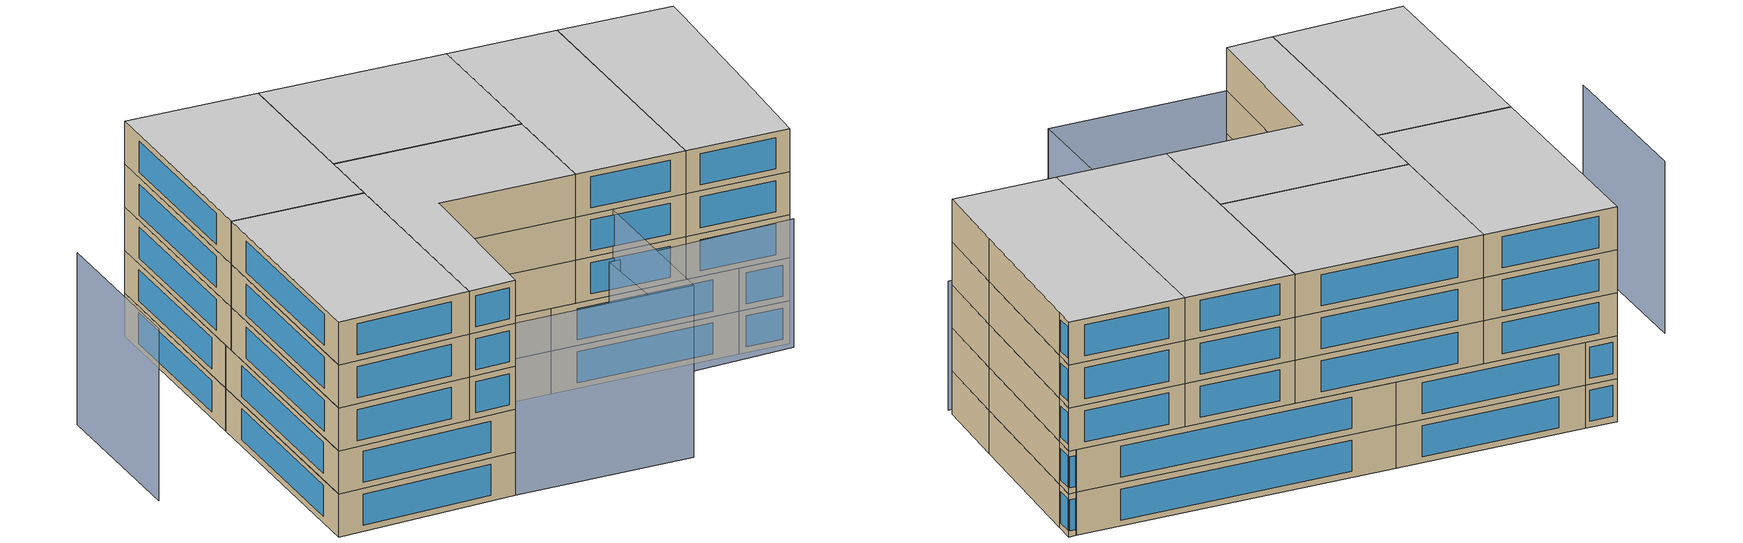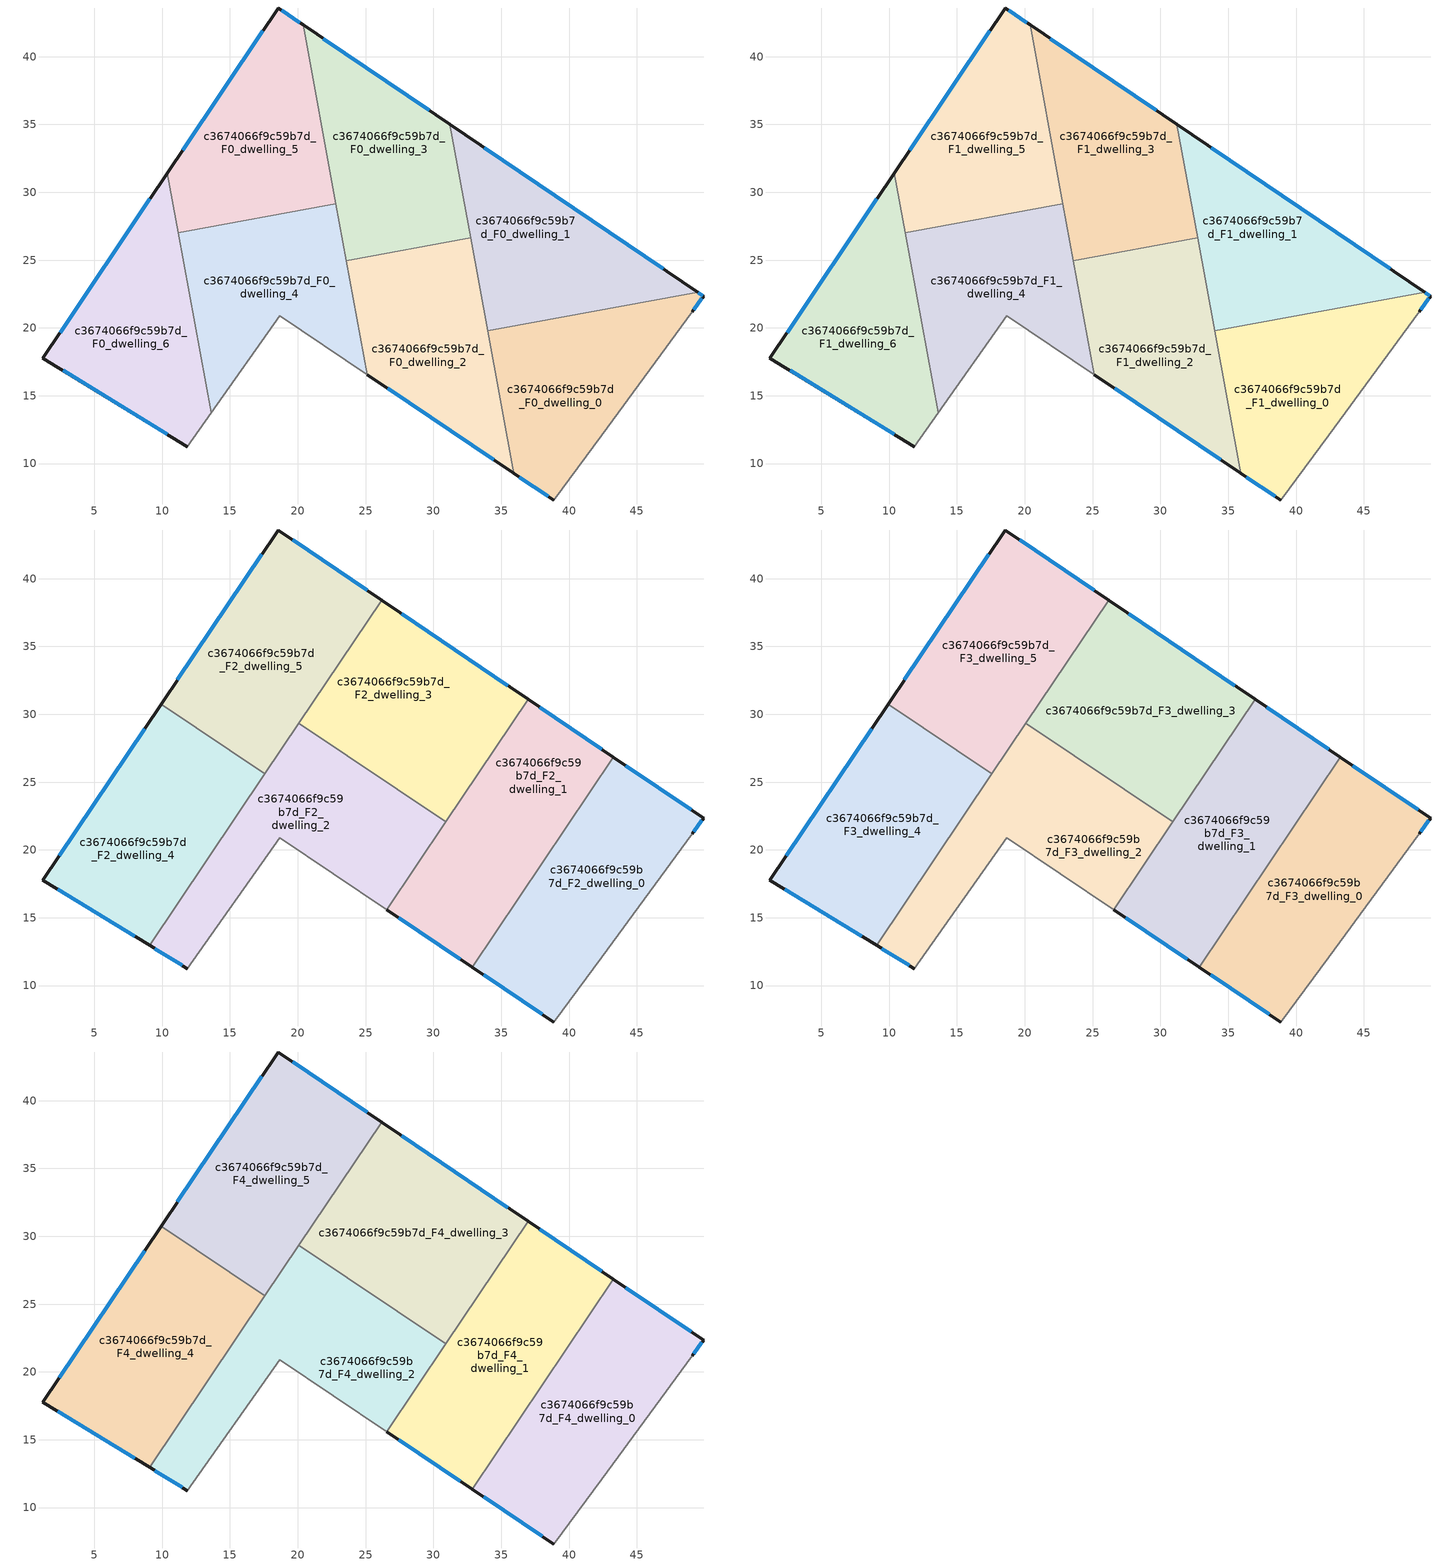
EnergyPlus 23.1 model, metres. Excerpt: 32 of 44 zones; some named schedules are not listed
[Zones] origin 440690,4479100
c3674066f9c59b7d_F0_dwelling_0
 floor ground (EU_floor_Construction): 49.91,22.33 49.08,21.19 42.39,12.1 38.85,7.32 35.93,9.28 34,19.78 49.48,22.63 z0
 wall outside (EU_wall_Construction): 49.08,21.19 49.91,22.33 49.48,22.63 / 35.93,9.28 38.85,7.32 z0:3
 wall adiabatic (EU_wall_Construction): 38.85,7.32 42.39,12.1 49.08,21.19 z0:3
 wall to c3674066f9c59b7d_F0_dwelling_1 (EU_wall_Construction): 49.48,22.63 34,19.78 z0:3
 wall to c3674066f9c59b7d_F0_dwelling_2 (EU_wall_Construction): 34,19.78 35.93,9.28 z0:3
 window (EU_Window_Construction): 49.85,22.38 49.54,22.59 / 49.19,21.35 49.79,22.18 / 36.33,9.01 38.45,7.59 z0.42:2.58
c3674066f9c59b7d_F0_dwelling_1
 floor ground (EU_floor_Construction): 49.48,22.63 34,19.78 31.2,35.01 z0
 wall outside (EU_wall_Construction): 49.48,22.63 31.2,35.01 z0:3
 wall to c3674066f9c59b7d_F0_dwelling_3 (EU_wall_Construction): 31.2,35.01 32.74,26.64 z0:3
 wall to c3674066f9c59b7d_F0_dwelling_2 (EU_wall_Construction): 32.74,26.64 34,19.78 z0:3
 window (EU_Window_Construction): 46.94,24.35 33.74,33.3 z0.42:2.58
c3674066f9c59b7d_F0_dwelling_2
 floor ground (EU_floor_Construction): 32.74,26.64 35.93,9.28 25.13,16.54 23.59,24.95 z0
 wall outside (EU_wall_Construction): 25.13,16.54 35.93,9.28 z0:3
 wall to c3674066f9c59b7d_F0_dwelling_3 (EU_wall_Construction): 32.74,26.64 23.59,24.95 z0:3
 wall to c3674066f9c59b7d_F0_dwelling_4 (EU_wall_Construction): 23.59,24.95 25.13,16.54 z0:3
 window (EU_Window_Construction): 26.63,15.54 34.43,10.29 z0.42:2.58
c3674066f9c59b7d_F0_dwelling_3
 floor ground (EU_floor_Construction): 31.2,35.01 32.74,26.64 23.59,24.95 20.39,42.34 z0
 wall outside (EU_wall_Construction): 31.2,35.01 20.39,42.34 z0:3
 wall to c3674066f9c59b7d_F0_dwelling_5 (EU_wall_Construction): 20.39,42.34 22.81,29.17 z0:3
 wall to c3674066f9c59b7d_F0_dwelling_4 (EU_wall_Construction): 22.81,29.17 23.59,24.95 z0:3
 window (EU_Window_Construction): 29.7,36.03 21.89,41.32 z0.42:2.58
c3674066f9c59b7d_F0_dwelling_4
 floor ground (EU_floor_Construction): 22.81,29.17 25.13,16.54 18.68,20.88 13.61,13.74 11.17,27.03 z0
 wall adiabatic (EU_wall_Construction): 13.61,13.74 18.68,20.88 25.13,16.54 z0:3
 wall to c3674066f9c59b7d_F0_dwelling_5 (EU_wall_Construction): 22.81,29.17 11.17,27.03 z0:3
 wall to c3674066f9c59b7d_F0_dwelling_6 (EU_wall_Construction): 11.17,27.03 13.61,13.74 z0:3
c3674066f9c59b7d_F0_dwelling_5
 floor ground (EU_floor_Construction): 20.39,42.34 22.81,29.17 11.17,27.03 10.37,31.4 18.55,43.59 z0
 wall outside (EU_wall_Construction): 20.39,42.34 18.55,43.59 10.37,31.4 z0:3
 wall to c3674066f9c59b7d_F0_dwelling_6 (EU_wall_Construction): 10.37,31.4 11.17,27.03 z0:3
 window (EU_Window_Construction): 17.42,41.89 11.5,33.09 / 20.14,42.51 18.81,43.41 z0.42:2.58
c3674066f9c59b7d_F0_dwelling_6
 floor ground (EU_floor_Construction): 10.37,31.4 13.61,13.74 11.85,11.26 1.21,17.77 z0
 wall outside (EU_wall_Construction): 10.37,31.4 1.21,17.77 11.85,11.26 z0:3
 wall adiabatic (EU_wall_Construction): 11.85,11.26 13.61,13.74 z0:3
 window (EU_Window_Construction): 2.69,16.87 10.38,12.16 / 9.1,29.51 2.48,19.66 z0.42:2.58
c3674066f9c59b7d_F1_dwelling_0
 floor to c3674066f9c59b7d_F0_dwelling_0 (EU_floor_Construction): 49.91,22.33 49.08,21.19 42.39,12.1 38.85,7.32 35.93,9.28 34,19.78 49.48,22.63 z3
 wall outside (EU_wall_Construction): 49.08,21.19 49.91,22.33 49.48,22.63 / 35.93,9.28 38.85,7.32 z3:6
 wall adiabatic (EU_wall_Construction): 38.85,7.32 42.39,12.1 49.08,21.19 z3:6
 wall to c3674066f9c59b7d_F1_dwelling_1 (EU_wall_Construction): 49.48,22.63 34,19.78 z3:6
 wall to c3674066f9c59b7d_F1_dwelling_2 (EU_wall_Construction): 34,19.78 35.93,9.28 z3:6
 window (EU_Window_Construction): 49.85,22.38 49.54,22.59 / 49.19,21.35 49.79,22.18 / 36.33,9.01 38.45,7.59 z3.42:5.58
c3674066f9c59b7d_F1_dwelling_1
 floor to c3674066f9c59b7d_F0_dwelling_1 (EU_floor_Construction): 49.48,22.63 34,19.78 31.2,35.01 z3
 wall outside (EU_wall_Construction): 49.48,22.63 31.2,35.01 z3:6
 wall to c3674066f9c59b7d_F1_dwelling_3 (EU_wall_Construction): 31.2,35.01 32.74,26.64 z3:6
 wall to c3674066f9c59b7d_F1_dwelling_2 (EU_wall_Construction): 32.74,26.64 34,19.78 z3:6
 window (EU_Window_Construction): 46.94,24.35 33.74,33.3 z3.42:5.58
 ceiling adiabatic (EU_roof_Construction): 33,25.2 36.97,31.1 31.2,35.01 z6
c3674066f9c59b7d_F1_dwelling_2
 floor to c3674066f9c59b7d_F0_dwelling_2 (EU_floor_Construction): 32.74,26.64 35.93,9.28 25.13,16.54 23.59,24.95 z3
 wall outside (EU_wall_Construction): 25.13,16.54 35.93,9.28 z3:6
 wall to c3674066f9c59b7d_F1_dwelling_3 (EU_wall_Construction): 32.74,26.64 23.59,24.95 z3:6
 wall to c3674066f9c59b7d_F1_dwelling_4 (EU_wall_Construction): 23.59,24.95 25.13,16.54 z3:6
 window (EU_Window_Construction): 26.63,15.54 34.43,10.29 z3.42:5.58
 ceiling adiabatic (EU_roof_Construction): 30.9,22.07 33,25.2 32.74,26.64 25.97,25.39 z6
c3674066f9c59b7d_F1_dwelling_3
 floor to c3674066f9c59b7d_F0_dwelling_3 (EU_floor_Construction): 31.2,35.01 32.74,26.64 23.59,24.95 20.39,42.34 z3
 wall outside (EU_wall_Construction): 31.2,35.01 20.39,42.34 z3:6
 wall to c3674066f9c59b7d_F1_dwelling_5 (EU_wall_Construction): 20.39,42.34 22.81,29.17 z3:6
 wall to c3674066f9c59b7d_F1_dwelling_4 (EU_wall_Construction): 22.81,29.17 23.59,24.95 z3:6
 window (EU_Window_Construction): 29.7,36.03 21.89,41.32 z3.42:5.58
c3674066f9c59b7d_F1_dwelling_4
 floor to c3674066f9c59b7d_F0_dwelling_4 (EU_floor_Construction): 22.81,29.17 25.13,16.54 18.68,20.88 13.61,13.74 11.17,27.03 z3
 wall adiabatic (EU_wall_Construction): 13.61,13.74 18.68,20.88 25.13,16.54 z3:6
 wall to c3674066f9c59b7d_F1_dwelling_5 (EU_wall_Construction): 22.81,29.17 11.17,27.03 z3:6
 wall to c3674066f9c59b7d_F1_dwelling_6 (EU_wall_Construction): 11.17,27.03 13.61,13.74 z3:6
c3674066f9c59b7d_F1_dwelling_5
 floor to c3674066f9c59b7d_F0_dwelling_5 (EU_floor_Construction): 20.39,42.34 22.81,29.17 11.17,27.03 10.37,31.4 18.55,43.59 z3
 wall outside (EU_wall_Construction): 20.39,42.34 18.55,43.59 10.37,31.4 z3:6
 wall to c3674066f9c59b7d_F1_dwelling_6 (EU_wall_Construction): 10.37,31.4 11.17,27.03 z3:6
 window (EU_Window_Construction): 17.42,41.89 11.5,33.09 / 20.14,42.51 18.81,43.41 z3.42:5.58
c3674066f9c59b7d_F1_dwelling_6
 floor to c3674066f9c59b7d_F0_dwelling_6 (EU_floor_Construction): 10.37,31.4 13.61,13.74 11.85,11.26 1.21,17.77 z3
 wall outside (EU_wall_Construction): 10.37,31.4 1.21,17.77 11.85,11.26 z3:6
 wall adiabatic (EU_wall_Construction): 11.85,11.26 13.61,13.74 z3:6
 window (EU_Window_Construction): 2.69,16.87 10.38,12.16 / 9.1,29.51 2.48,19.66 z3.42:5.58
c3674066f9c59b7d_F2_dwelling_0
 floor to c3674066f9c59b7d_F1_dwelling_0 (EU_floor_Construction): 49.91,22.33 49.08,21.19 42.39,12.1 38.85,7.32 35.93,9.28 34.97,14.48 39.18,20.73 49.48,22.63 z6
 floor to c3674066f9c59b7d_F1_dwelling_1 (EU_floor_Construction): 49.48,22.63 39.18,20.73 43.27,26.83 z6
 floor to c3674066f9c59b7d_F1_dwelling_2 (EU_floor_Construction): 34.97,14.48 35.93,9.28 32.87,11.34 z6
 wall outside (EU_wall_Construction): 32.87,11.34 38.85,7.32 / 49.08,21.19 49.91,22.33 43.27,26.83 z6:9
 wall to c3674066f9c59b7d_F2_dwelling_1 (EU_wall_Construction): 43.27,26.83 32.87,11.34 z6:9
 wall adiabatic (EU_wall_Construction): 38.85,7.32 42.39,12.1 49.08,21.19 z6:9
 window (EU_Window_Construction): 33.7,10.78 38.02,7.87 / 48.99,22.96 44.19,26.21 / 49.19,21.35 49.79,22.18 z6.42:8.58
c3674066f9c59b7d_F2_dwelling_1
 floor to c3674066f9c59b7d_F1_dwelling_1 (EU_floor_Construction): 43.27,26.83 39.18,20.73 34,19.78 33,25.2 36.97,31.1 z6
 floor to c3674066f9c59b7d_F1_dwelling_0 (EU_floor_Construction): 39.18,20.73 34.97,14.48 34,19.78 z6
 floor to c3674066f9c59b7d_F1_dwelling_2 (EU_floor_Construction): 33,25.2 34.97,14.48 32.87,11.34 26.55,15.59 z6
 wall outside (EU_wall_Construction): 26.55,15.59 32.87,11.34 / 43.27,26.83 36.97,31.11 z6:9
 wall to c3674066f9c59b7d_F2_dwelling_3 (EU_wall_Construction): 36.97,31.11 30.9,22.07 z6:9
 wall to c3674066f9c59b7d_F2_dwelling_2 (EU_wall_Construction): 30.9,22.07 26.55,15.59 z6:9
 window (EU_Window_Construction): 27.43,15 31.99,11.93 / 42.4,27.43 37.84,30.51 z6.42:8.58
c3674066f9c59b7d_F2_dwelling_2
 floor to c3674066f9c59b7d_F1_dwelling_2 (EU_floor_Construction): 30.91,22.07 26.55,15.59 25.13,16.54 23.59,24.95 25.97,25.39 z6
 floor to c3674066f9c59b7d_F1_dwelling_4 (EU_floor_Construction): 23.16,27.28 25.13,16.54 18.68,20.88 13.61,13.74 12.75,18.43 19.56,28.57 20.88,28.81 z6
 floor to c3674066f9c59b7d_F1_dwelling_3 (EU_floor_Construction): 25.97,25.39 23.59,24.95 23.16,27.28 z6
 floor to c3674066f9c59b7d_F1_dwelling_6 (EU_floor_Construction): 12.75,18.43 13.61,13.74 11.85,11.26 9.07,12.96 z6
 floor to c3674066f9c59b7d_F1_dwelling_5 (EU_floor_Construction): 20.88,28.81 19.56,28.57 20.08,29.34 z6
 wall outside (EU_wall_Construction): 9.07,12.96 11.85,11.26 z6:9
 wall adiabatic (EU_wall_Construction): 11.85,11.26 18.68,20.88 26.55,15.59 z6:9
 wall to c3674066f9c59b7d_F2_dwelling_3 (EU_wall_Construction): 30.91,22.07 20.08,29.34 z6:9
 wall to c3674066f9c59b7d_F2_dwelling_4 (EU_wall_Construction): 17.58,25.62 9.07,12.96 z6:9
 wall to c3674066f9c59b7d_F2_dwelling_5 (EU_wall_Construction): 20.08,29.34 17.58,25.62 z6:9
 window (EU_Window_Construction): 9.46,12.72 11.47,11.49 z6.42:8.58
c3674066f9c59b7d_F2_dwelling_3
 floor to c3674066f9c59b7d_F1_dwelling_3 (EU_floor_Construction): 31.2,35.01 32.74,26.64 25.97,25.39 23.16,27.28 22.2,32.5 26.18,38.42 z6
 floor to c3674066f9c59b7d_F1_dwelling_4 (EU_floor_Construction): 22.81,29.17 23.16,27.28 20.88,28.81 z6
 floor to c3674066f9c59b7d_F1_dwelling_5 (EU_floor_Construction): 22.2,32.5 22.81,29.17 20.88,28.81 20.08,29.34 z6
 floor adiabatic (EU_floor_Construction): 31.2,35.01 26.18,38.42 36.97,31.11 30.91,22.07 24.37,26.46 25.97,25.39 32.74,26.64 z6
 wall outside (EU_wall_Construction): 36.97,31.11 26.18,38.42 z6:9
 wall to c3674066f9c59b7d_F2_dwelling_5 (EU_wall_Construction): 26.18,38.42 20.08,29.34 z6:9
 window (EU_Window_Construction): 35.47,32.12 27.67,37.4 z6.42:8.58
c3674066f9c59b7d_F2_dwelling_4
 floor to c3674066f9c59b7d_F1_dwelling_4 (EU_floor_Construction): 17.58,25.62 12.75,18.43 11.17,27.03 14.55,27.65 z6
 floor to c3674066f9c59b7d_F1_dwelling_6 (EU_floor_Construction): 10.57,30.33 12.75,18.43 9.07,12.96 1.21,17.77 9.93,30.75 z6
 floor to c3674066f9c59b7d_F1_dwelling_5 (EU_floor_Construction): 14.55,27.65 11.17,27.03 10.57,30.33 z6
 wall outside (EU_wall_Construction): 9.93,30.75 1.21,17.77 9.07,12.96 z6:9
 wall to c3674066f9c59b7d_F2_dwelling_5 (EU_wall_Construction): 17.58,25.62 9.93,30.75 z6:9
 window (EU_Window_Construction): 8.72,28.95 2.42,19.57 / 2.3,17.1 7.98,13.63 z6.42:8.58
c3674066f9c59b7d_F2_dwelling_5
 floor to c3674066f9c59b7d_F1_dwelling_5 (EU_floor_Construction): 20.39,42.34 22.2,32.5 19.56,28.57 14.55,27.65 10.57,30.33 10.37,31.4 18.55,43.59 z6
 floor to c3674066f9c59b7d_F1_dwelling_3 (EU_floor_Construction): 26.18,38.42 22.2,32.5 20.39,42.34 z6
 floor to c3674066f9c59b7d_F1_dwelling_4 (EU_floor_Construction): 19.56,28.57 17.58,25.62 14.55,27.65 z6
 floor to c3674066f9c59b7d_F1_dwelling_6 (EU_floor_Construction): 10.37,31.4 10.57,30.33 9.93,30.75 z6
 wall outside (EU_wall_Construction): 26.18,38.42 18.55,43.59 9.93,30.75 z6:9
 window (EU_Window_Construction): 17.36,41.8 11.13,32.53 / 25.12,39.14 19.61,42.87 z6.42:8.58
c3674066f9c59b7d_F3_dwelling_0
 floor to c3674066f9c59b7d_F2_dwelling_0 (EU_floor_Construction): 49.91,22.33 49.08,21.19 42.39,12.1 38.85,7.32 32.87,11.34 43.27,26.83 z9
 wall outside (EU_wall_Construction): 32.87,11.34 38.85,7.32 / 49.08,21.19 49.91,22.33 43.27,26.83 z9:12
 wall to c3674066f9c59b7d_F3_dwelling_1 (EU_wall_Construction): 43.27,26.83 32.87,11.34 z9:12
 wall adiabatic (EU_wall_Construction): 38.85,7.32 42.39,12.1 49.08,21.19 z9:12
 window (EU_Window_Construction): 33.7,10.78 38.02,7.87 / 48.99,22.96 44.19,26.21 / 49.19,21.35 49.79,22.18 z9.42:11.58
c3674066f9c59b7d_F3_dwelling_1
 floor to c3674066f9c59b7d_F2_dwelling_1 (EU_floor_Construction): 43.27,26.83 32.87,11.34 26.55,15.59 36.97,31.11 z9
 wall outside (EU_wall_Construction): 26.55,15.59 32.87,11.34 / 43.27,26.83 36.97,31.11 z9:12
 wall to c3674066f9c59b7d_F3_dwelling_3 (EU_wall_Construction): 36.97,31.11 30.9,22.07 z9:12
 wall to c3674066f9c59b7d_F3_dwelling_2 (EU_wall_Construction): 30.9,22.07 26.55,15.59 z9:12
 window (EU_Window_Construction): 27.43,15 31.99,11.93 / 42.4,27.43 37.84,30.51 z9.42:11.58
c3674066f9c59b7d_F3_dwelling_2
 floor to c3674066f9c59b7d_F2_dwelling_2 (EU_floor_Construction): 30.91,22.07 26.55,15.59 18.68,20.88 11.85,11.26 9.07,12.96 20.08,29.34 z9
 wall outside (EU_wall_Construction): 9.07,12.96 11.85,11.26 z9:12
 wall adiabatic (EU_wall_Construction): 11.85,11.26 18.68,20.88 26.55,15.59 z9:12
 wall to c3674066f9c59b7d_F3_dwelling_3 (EU_wall_Construction): 30.91,22.07 20.08,29.34 z9:12
 wall to c3674066f9c59b7d_F3_dwelling_4 (EU_wall_Construction): 17.58,25.62 9.07,12.96 z9:12
 wall to c3674066f9c59b7d_F3_dwelling_5 (EU_wall_Construction): 20.08,29.34 17.58,25.62 z9:12
 window (EU_Window_Construction): 9.46,12.72 11.47,11.49 z9.42:11.58
c3674066f9c59b7d_F3_dwelling_3
 floor to c3674066f9c59b7d_F2_dwelling_3 (EU_floor_Construction): 36.97,31.11 30.91,22.07 20.08,29.34 26.18,38.42 z9
 wall outside (EU_wall_Construction): 36.97,31.11 26.18,38.42 z9:12
 wall to c3674066f9c59b7d_F3_dwelling_5 (EU_wall_Construction): 26.18,38.42 20.08,29.34 z9:12
 window (EU_Window_Construction): 35.47,32.12 27.67,37.4 z9.42:11.58
c3674066f9c59b7d_F3_dwelling_4
 floor to c3674066f9c59b7d_F2_dwelling_4 (EU_floor_Construction): 17.58,25.62 9.07,12.96 1.21,17.77 9.93,30.75 z9
 wall outside (EU_wall_Construction): 9.93,30.75 1.21,17.77 9.07,12.96 z9:12
 wall to c3674066f9c59b7d_F3_dwelling_5 (EU_wall_Construction): 17.58,25.62 9.93,30.75 z9:12
 window (EU_Window_Construction): 8.72,28.95 2.42,19.57 / 2.3,17.1 7.98,13.63 z9.42:11.58
c3674066f9c59b7d_F3_dwelling_5
 floor to c3674066f9c59b7d_F2_dwelling_5 (EU_floor_Construction): 26.18,38.42 17.58,25.62 9.93,30.75 18.55,43.59 z9
 wall outside (EU_wall_Construction): 26.18,38.42 18.55,43.59 9.93,30.75 z9:12
 window (EU_Window_Construction): 17.36,41.8 11.13,32.53 / 25.12,39.14 19.61,42.87 z9.42:11.58
c3674066f9c59b7d_F4_dwelling_0
 floor to c3674066f9c59b7d_F3_dwelling_0 (EU_floor_Construction): 49.91,22.33 49.08,21.19 42.39,12.1 38.85,7.32 32.87,11.34 43.27,26.83 z12
 wall outside (EU_wall_Construction): 32.87,11.34 38.85,7.32 / 49.08,21.19 49.91,22.33 43.27,26.83 z12:15
 wall to c3674066f9c59b7d_F4_dwelling_1 (EU_wall_Construction): 43.27,26.83 32.87,11.34 z12:15
 wall adiabatic (EU_wall_Construction): 38.85,7.32 42.39,12.1 49.08,21.19 z12:15
 window (EU_Window_Construction): 33.7,10.78 38.02,7.87 / 48.99,22.96 44.19,26.21 / 49.19,21.35 49.79,22.18 z12.42:14.58
 ceiling to c3674066f9c59b7d_F5_dwelling_0 (EU_floor_Construction): 42.39,12.1 49.08,21.19 49.91,22.33 43.27,26.83 32.87,11.34 38.85,7.32 z15
c3674066f9c59b7d_F4_dwelling_1
 floor to c3674066f9c59b7d_F3_dwelling_1 (EU_floor_Construction): 43.27,26.83 32.87,11.34 26.55,15.59 36.97,31.11 z12
 wall outside (EU_wall_Construction): 26.55,15.59 32.87,11.34 / 43.27,26.83 36.97,31.11 z12:15
 wall to c3674066f9c59b7d_F4_dwelling_3 (EU_wall_Construction): 36.97,31.11 30.9,22.07 z12:15
 wall to c3674066f9c59b7d_F4_dwelling_2 (EU_wall_Construction): 30.9,22.07 26.55,15.59 z12:15
 window (EU_Window_Construction): 27.43,15 31.99,11.93 / 42.4,27.43 37.84,30.51 z12.42:14.58
 ceiling to c3674066f9c59b7d_F5_dwelling_1 (EU_floor_Construction): 32.87,11.34 43.27,26.83 36.97,31.11 26.55,15.59 z15
c3674066f9c59b7d_F4_dwelling_2
 floor to c3674066f9c59b7d_F3_dwelling_2 (EU_floor_Construction): 30.91,22.07 26.55,15.59 18.68,20.88 11.85,11.26 9.07,12.96 20.08,29.34 z12
 wall outside (EU_wall_Construction): 9.07,12.96 11.85,11.26 z12:15
 wall adiabatic (EU_wall_Construction): 11.85,11.26 18.68,20.88 26.55,15.59 z12:15
 wall to c3674066f9c59b7d_F4_dwelling_3 (EU_wall_Construction): 30.91,22.07 20.08,29.34 z12:15
 wall to c3674066f9c59b7d_F4_dwelling_4 (EU_wall_Construction): 17.58,25.62 9.07,12.96 z12:15
 wall to c3674066f9c59b7d_F4_dwelling_5 (EU_wall_Construction): 20.08,29.34 17.58,25.62 z12:15
 window (EU_Window_Construction): 9.46,12.72 11.47,11.49 z12.42:14.58
 ceiling to c3674066f9c59b7d_F5_dwelling_2 (EU_floor_Construction): 26.55,15.59 30.91,22.07 20.08,29.34 9.07,12.96 11.85,11.26 18.68,20.88 z15
c3674066f9c59b7d_F4_dwelling_3
 floor to c3674066f9c59b7d_F3_dwelling_3 (EU_floor_Construction): 36.97,31.11 30.91,22.07 20.08,29.34 26.18,38.42 z12
 wall outside (EU_wall_Construction): 36.97,31.11 26.18,38.42 z12:15
 wall to c3674066f9c59b7d_F4_dwelling_5 (EU_wall_Construction): 26.18,38.42 20.08,29.34 z12:15
 window (EU_Window_Construction): 35.47,32.12 27.67,37.4 z12.42:14.58
 ceiling to c3674066f9c59b7d_F5_dwelling_3 (EU_floor_Construction): 30.91,22.07 36.97,31.11 26.18,38.42 20.08,29.34 z15
c3674066f9c59b7d_F4_dwelling_4
 floor to c3674066f9c59b7d_F3_dwelling_4 (EU_floor_Construction): 17.58,25.62 9.07,12.96 1.21,17.77 9.93,30.75 z12
 wall outside (EU_wall_Construction): 9.93,30.75 1.21,17.77 9.07,12.96 z12:15
 wall to c3674066f9c59b7d_F4_dwelling_5 (EU_wall_Construction): 17.58,25.62 9.93,30.75 z12:15
 window (EU_Window_Construction): 8.72,28.95 2.42,19.57 / 2.3,17.1 7.98,13.63 z12.42:14.58
 ceiling to c3674066f9c59b7d_F5_dwelling_4 (EU_floor_Construction): 9.07,12.96 17.58,25.62 9.93,30.75 1.21,17.77 z15
c3674066f9c59b7d_F4_dwelling_5
 floor to c3674066f9c59b7d_F3_dwelling_5 (EU_floor_Construction): 26.18,38.42 17.58,25.62 9.93,30.75 18.55,43.59 z12
 wall outside (EU_wall_Construction): 26.18,38.42 18.55,43.59 9.93,30.75 z12:15
 window (EU_Window_Construction): 17.36,41.8 11.13,32.53 / 25.12,39.14 19.61,42.87 z12.42:14.58
 ceiling to c3674066f9c59b7d_F5_dwelling_5 (EU_floor_Construction): 17.58,25.62 26.18,38.42 18.55,43.59 9.93,30.75 z15
shading: 6.44,39.85 -0.16,30.02 / 18.43,21.05 28.66,14.18 / 28.66,14.18 22.09,4.39 / 22.09,4.39 11.85,11.26 / 11.85,11.26 18.43,21.05 z0:12; 22.11,4.99 27.37,13.62 / 27.37,13.62 38.5,6.84 z0:9
[Building]
EU S2 Campaign: North Axis=0; Terrain=City; Solar Distribution=FullExterior
[Site:Location]
Madrid: Latitude=40.5; Longitude=-3.5; Time Zone=1; Elevation=609
[SizingPeriod:WeatherFileDays]
AnnualSizingPeriod: Begin Month=1; Begin Day of Month=1; End Month=12; End Day of Month=31; Day of Week for Start Day=Monday; Use Weather File Daylight Saving Period=No; Use Weather File Rain and Snow Indicators=No
[MATERIAL]
EU_InternalMass_Material: Roughness=MediumRough; Thickness=0.1; Conductivity=1; Density=1800; Specific Heat=900; Thermal Absorptance=0.9; Solar Absorptance=0.7; Visible Absorptance=0.7
[MATERIAL:NOMASS] Roughness=MediumRough; Thermal Absorptance=0.9; Solar Absorptance=0.7; Visible Absorptance=0.7
Name | Thermal Resistance
EU_wall_NoMass | 1.60022
EU_roof_NoMass | 1.57597
EU_floor_NoMass | 0.470652
[WINDOWMATERIAL:SIMPLEGLAZINGSYSTEM]
EU_Window_SimpleGlazing: UFactor=3.28802; Solar Heat Gain Coefficient=0.85; Visible Transmittance=0.85
[CONSTRUCTION]
EU_wall_Construction: EU_wall_NoMass
EU_roof_Construction: EU_roof_NoMass
EU_floor_Construction: EU_floor_NoMass
EU_InternalMass_Construction: EU_InternalMass_Material
EU_Window_Construction: EU_Window_SimpleGlazing
[ZONE] Type=1; Multiplier=1; Ceiling Height=autocalculate; Floor Area=autocalculate; Part of Total Floor Area=Yes
Name | Volume
c3674066f9c59b7d_F0_dwelling_0; c3674066f9c59b7d_F1_dwelling_0 | 365.674
c3674066f9c59b7d_F2_dwelling_0; c3674066f9c59b7d_F3_dwelling_0; c3674066f9c59b7d_F4_dwelling_0 | 426.582
c3674066f9c59b7d_F0_dwelling_1; c3674066f9c59b7d_F1_dwelling_1 | 365.646
c3674066f9c59b7d_F2_dwelling_1; c3674066f9c59b7d_F3_dwelling_1; c3674066f9c59b7d_F4_dwelling_1 | 426.605
c3674066f9c59b7d_F0_dwelling_2; c3674066f9c59b7d_F1_dwelling_2 | 365.638
c3674066f9c59b7d_F2_dwelling_2; c3674066f9c59b7d_F3_dwelling_2; c3674066f9c59b7d_F4_dwelling_2 | 426.591
c3674066f9c59b7d_F0_dwelling_3; c3674066f9c59b7d_F1_dwelling_3 | 365.64
c3674066f9c59b7d_F2_dwelling_3; c3674066f9c59b7d_F3_dwelling_3; c3674066f9c59b7d_F4_dwelling_3 | 426.61
c3674066f9c59b7d_F0_dwelling_4; c3674066f9c59b7d_F1_dwelling_4 | 365.632
c3674066f9c59b7d_F2_dwelling_4; c3674066f9c59b7d_F3_dwelling_4; c3674066f9c59b7d_F4_dwelling_4 | 426.597
c3674066f9c59b7d_F0_dwelling_5; c3674066f9c59b7d_F1_dwelling_5 | 365.651
c3674066f9c59b7d_F2_dwelling_5; c3674066f9c59b7d_F3_dwelling_5; c3674066f9c59b7d_F4_dwelling_5 | 426.594
c3674066f9c59b7d_F0_dwelling_6; c3674066f9c59b7d_F1_dwelling_6 | 365.665
[INTERNALMASS] Construction=EU_InternalMass_Construction
Name | Zone or ZoneList | Surface Area
c3674066f9c59b7d_F0_dwelling_0_EU_InternalMass | c3674066f9c59b7d_F0_dwelling_0 | 121.892
c3674066f9c59b7d_F0_dwelling_1_EU_InternalMass | c3674066f9c59b7d_F0_dwelling_1 | 121.886
c3674066f9c59b7d_F0_dwelling_2_EU_InternalMass | c3674066f9c59b7d_F0_dwelling_2 | 121.879
c3674066f9c59b7d_F0_dwelling_3_EU_InternalMass | c3674066f9c59b7d_F0_dwelling_3 | 121.878
c3674066f9c59b7d_F0_dwelling_4_EU_InternalMass | c3674066f9c59b7d_F0_dwelling_4 | 121.875
c3674066f9c59b7d_F0_dwelling_5_EU_InternalMass | c3674066f9c59b7d_F0_dwelling_5 | 121.883
c3674066f9c59b7d_F0_dwelling_6_EU_InternalMass | c3674066f9c59b7d_F0_dwelling_6 | 121.888
c3674066f9c59b7d_F1_dwelling_0_EU_InternalMass | c3674066f9c59b7d_F1_dwelling_0 | 121.892
c3674066f9c59b7d_F1_dwelling_1_EU_InternalMass | c3674066f9c59b7d_F1_dwelling_1 | 121.886
c3674066f9c59b7d_F1_dwelling_2_EU_InternalMass | c3674066f9c59b7d_F1_dwelling_2 | 121.879
c3674066f9c59b7d_F1_dwelling_3_EU_InternalMass | c3674066f9c59b7d_F1_dwelling_3 | 121.878
c3674066f9c59b7d_F1_dwelling_4_EU_InternalMass | c3674066f9c59b7d_F1_dwelling_4 | 121.875
c3674066f9c59b7d_F1_dwelling_5_EU_InternalMass | c3674066f9c59b7d_F1_dwelling_5 | 121.883
c3674066f9c59b7d_F1_dwelling_6_EU_InternalMass | c3674066f9c59b7d_F1_dwelling_6 | 121.888
c3674066f9c59b7d_F2_dwelling_0_EU_InternalMass | c3674066f9c59b7d_F2_dwelling_0 | 142.194
c3674066f9c59b7d_F2_dwelling_1_EU_InternalMass | c3674066f9c59b7d_F2_dwelling_1 | 142.202
c3674066f9c59b7d_F2_dwelling_2_EU_InternalMass | c3674066f9c59b7d_F2_dwelling_2 | 142.196
c3674066f9c59b7d_F2_dwelling_3_EU_InternalMass | c3674066f9c59b7d_F2_dwelling_3 | 142.201
c3674066f9c59b7d_F2_dwelling_4_EU_InternalMass | c3674066f9c59b7d_F2_dwelling_4 | 142.198
c3674066f9c59b7d_F2_dwelling_5_EU_InternalMass | c3674066f9c59b7d_F2_dwelling_5 | 142.197
c3674066f9c59b7d_F3_dwelling_0_EU_InternalMass | c3674066f9c59b7d_F3_dwelling_0 | 142.194
c3674066f9c59b7d_F3_dwelling_1_EU_InternalMass | c3674066f9c59b7d_F3_dwelling_1 | 142.202
c3674066f9c59b7d_F3_dwelling_2_EU_InternalMass | c3674066f9c59b7d_F3_dwelling_2 | 142.196
c3674066f9c59b7d_F3_dwelling_3_EU_InternalMass | c3674066f9c59b7d_F3_dwelling_3 | 142.201
c3674066f9c59b7d_F3_dwelling_4_EU_InternalMass | c3674066f9c59b7d_F3_dwelling_4 | 142.198
c3674066f9c59b7d_F3_dwelling_5_EU_InternalMass | c3674066f9c59b7d_F3_dwelling_5 | 142.197
c3674066f9c59b7d_F4_dwelling_0_EU_InternalMass | c3674066f9c59b7d_F4_dwelling_0 | 142.194
c3674066f9c59b7d_F4_dwelling_1_EU_InternalMass | c3674066f9c59b7d_F4_dwelling_1 | 142.202
c3674066f9c59b7d_F4_dwelling_2_EU_InternalMass | c3674066f9c59b7d_F4_dwelling_2 | 142.196
c3674066f9c59b7d_F4_dwelling_3_EU_InternalMass | c3674066f9c59b7d_F4_dwelling_3 | 142.201
c3674066f9c59b7d_F4_dwelling_4_EU_InternalMass | c3674066f9c59b7d_F4_dwelling_4 | 142.198
c3674066f9c59b7d_F4_dwelling_5_EU_InternalMass | c3674066f9c59b7d_F4_dwelling_5 | 142.197
[OTHEREQUIPMENT] Fuel Type=Electricity; Design Level Calculation Method=Watts/Area; Power per Zone Floor Area=1; Fraction Latent=0; Fraction Radiant=0; Fraction Lost=0; Carbon Dioxide Generation Rate=0; EndUse Subcategory=EU_Step8_InternalGains
Name | Zone or ZoneList or Space or SpaceList | Schedule
EU_Step8_InternalGain_c3674066f9c59b7d_F0_dwelling_0_f000 | c3674066f9c59b7d_F0_dwelling_0 | EU_Step8_GainSchedule_c3674066f9c59b7d_F0_dwelling_0_f000
EU_Step8_InternalGain_c3674066f9c59b7d_F0_dwelling_1_f000 | c3674066f9c59b7d_F0_dwelling_1 | EU_Step8_GainSchedule_c3674066f9c59b7d_F0_dwelling_1_f000
EU_Step8_InternalGain_c3674066f9c59b7d_F0_dwelling_2_f000 | c3674066f9c59b7d_F0_dwelling_2 | EU_Step8_GainSchedule_c3674066f9c59b7d_F0_dwelling_2_f000
EU_Step8_InternalGain_c3674066f9c59b7d_F0_dwelling_3_f000 | c3674066f9c59b7d_F0_dwelling_3 | EU_Step8_GainSchedule_c3674066f9c59b7d_F0_dwelling_3_f000
EU_Step8_InternalGain_c3674066f9c59b7d_F0_dwelling_4_f000 | c3674066f9c59b7d_F0_dwelling_4 | EU_Step8_GainSchedule_c3674066f9c59b7d_F0_dwelling_4_f000
EU_Step8_InternalGain_c3674066f9c59b7d_F0_dwelling_5_f000 | c3674066f9c59b7d_F0_dwelling_5 | EU_Step8_GainSchedule_c3674066f9c59b7d_F0_dwelling_5_f000
EU_Step8_InternalGain_c3674066f9c59b7d_F0_dwelling_6_f000 | c3674066f9c59b7d_F0_dwelling_6 | EU_Step8_GainSchedule_c3674066f9c59b7d_F0_dwelling_6_f000
EU_Step8_InternalGain_c3674066f9c59b7d_F1_dwelling_0_f000 | c3674066f9c59b7d_F1_dwelling_0 | EU_Step8_GainSchedule_c3674066f9c59b7d_F1_dwelling_0_f000
EU_Step8_InternalGain_c3674066f9c59b7d_F1_dwelling_1_f000 | c3674066f9c59b7d_F1_dwelling_1 | EU_Step8_GainSchedule_c3674066f9c59b7d_F1_dwelling_1_f000
EU_Step8_InternalGain_c3674066f9c59b7d_F1_dwelling_2_f000 | c3674066f9c59b7d_F1_dwelling_2 | EU_Step8_GainSchedule_c3674066f9c59b7d_F1_dwelling_2_f000
EU_Step8_InternalGain_c3674066f9c59b7d_F1_dwelling_3_f000 | c3674066f9c59b7d_F1_dwelling_3 | EU_Step8_GainSchedule_c3674066f9c59b7d_F1_dwelling_3_f000
EU_Step8_InternalGain_c3674066f9c59b7d_F1_dwelling_4_f000 | c3674066f9c59b7d_F1_dwelling_4 | EU_Step8_GainSchedule_c3674066f9c59b7d_F1_dwelling_4_f000
EU_Step8_InternalGain_c3674066f9c59b7d_F1_dwelling_5_f000 | c3674066f9c59b7d_F1_dwelling_5 | EU_Step8_GainSchedule_c3674066f9c59b7d_F1_dwelling_5_f000
EU_Step8_InternalGain_c3674066f9c59b7d_F1_dwelling_6_f000 | c3674066f9c59b7d_F1_dwelling_6 | EU_Step8_GainSchedule_c3674066f9c59b7d_F1_dwelling_6_f000
EU_Step8_InternalGain_c3674066f9c59b7d_F2_dwelling_0_f000 | c3674066f9c59b7d_F2_dwelling_0 | EU_Step8_GainSchedule_c3674066f9c59b7d_F2_dwelling_0_f000
EU_Step8_InternalGain_c3674066f9c59b7d_F2_dwelling_1_f000 | c3674066f9c59b7d_F2_dwelling_1 | EU_Step8_GainSchedule_c3674066f9c59b7d_F2_dwelling_1_f000
EU_Step8_InternalGain_c3674066f9c59b7d_F2_dwelling_2_f000 | c3674066f9c59b7d_F2_dwelling_2 | EU_Step8_GainSchedule_c3674066f9c59b7d_F2_dwelling_2_f000
EU_Step8_InternalGain_c3674066f9c59b7d_F2_dwelling_3_f000 | c3674066f9c59b7d_F2_dwelling_3 | EU_Step8_GainSchedule_c3674066f9c59b7d_F2_dwelling_3_f000
EU_Step8_InternalGain_c3674066f9c59b7d_F2_dwelling_4_f000 | c3674066f9c59b7d_F2_dwelling_4 | EU_Step8_GainSchedule_c3674066f9c59b7d_F2_dwelling_4_f000
EU_Step8_InternalGain_c3674066f9c59b7d_F2_dwelling_5_f000 | c3674066f9c59b7d_F2_dwelling_5 | EU_Step8_GainSchedule_c3674066f9c59b7d_F2_dwelling_5_f000
EU_Step8_InternalGain_c3674066f9c59b7d_F3_dwelling_0_f000 | c3674066f9c59b7d_F3_dwelling_0 | EU_Step8_GainSchedule_c3674066f9c59b7d_F3_dwelling_0_f000
EU_Step8_InternalGain_c3674066f9c59b7d_F3_dwelling_1_f000 | c3674066f9c59b7d_F3_dwelling_1 | EU_Step8_GainSchedule_c3674066f9c59b7d_F3_dwelling_1_f000
EU_Step8_InternalGain_c3674066f9c59b7d_F3_dwelling_2_f000 | c3674066f9c59b7d_F3_dwelling_2 | EU_Step8_GainSchedule_c3674066f9c59b7d_F3_dwelling_2_f000
EU_Step8_InternalGain_c3674066f9c59b7d_F3_dwelling_3_f000 | c3674066f9c59b7d_F3_dwelling_3 | EU_Step8_GainSchedule_c3674066f9c59b7d_F3_dwelling_3_f000
EU_Step8_InternalGain_c3674066f9c59b7d_F3_dwelling_4_f000 | c3674066f9c59b7d_F3_dwelling_4 | EU_Step8_GainSchedule_c3674066f9c59b7d_F3_dwelling_4_f000
EU_Step8_InternalGain_c3674066f9c59b7d_F3_dwelling_5_f000 | c3674066f9c59b7d_F3_dwelling_5 | EU_Step8_GainSchedule_c3674066f9c59b7d_F3_dwelling_5_f000
EU_Step8_InternalGain_c3674066f9c59b7d_F4_dwelling_0_f000 | c3674066f9c59b7d_F4_dwelling_0 | EU_Step8_GainSchedule_c3674066f9c59b7d_F4_dwelling_0_f000
EU_Step8_InternalGain_c3674066f9c59b7d_F4_dwelling_1_f000 | c3674066f9c59b7d_F4_dwelling_1 | EU_Step8_GainSchedule_c3674066f9c59b7d_F4_dwelling_1_f000
EU_Step8_InternalGain_c3674066f9c59b7d_F4_dwelling_2_f000 | c3674066f9c59b7d_F4_dwelling_2 | EU_Step8_GainSchedule_c3674066f9c59b7d_F4_dwelling_2_f000
EU_Step8_InternalGain_c3674066f9c59b7d_F4_dwelling_3_f000 | c3674066f9c59b7d_F4_dwelling_3 | EU_Step8_GainSchedule_c3674066f9c59b7d_F4_dwelling_3_f000
EU_Step8_InternalGain_c3674066f9c59b7d_F4_dwelling_4_f000 | c3674066f9c59b7d_F4_dwelling_4 | EU_Step8_GainSchedule_c3674066f9c59b7d_F4_dwelling_4_f000
EU_Step8_InternalGain_c3674066f9c59b7d_F4_dwelling_5_f000 | c3674066f9c59b7d_F4_dwelling_5 | EU_Step8_GainSchedule_c3674066f9c59b7d_F4_dwelling_5_f000
[ZONEVENTILATION:DESIGNFLOWRATE] Schedule=EU_AlwaysOn; Design Flow Rate Calculation Method=AirChanges/Hour; Air Changes per Hour=0.480704; Ventilation Type=Natural; Fan Pressure Rise=0; Fan Total Efficiency=1; Constant Term Coefficient=1; Temperature Term Coefficient=0; Velocity Term Coefficient=0; Velocity Squared Term Coefficient=0; Minimum Indoor Temperature=-100; Maximum Indoor Temperature=100; Delta Temperature=-100; Minimum Outdoor Temperature=-100; Maximum Outdoor Temperature=100; Maximum Wind Speed=40
Name | Zone or ZoneList or Space or SpaceList
EU_ConstantAir_c3674066f9c59b7d_F0_dwelling_0 | c3674066f9c59b7d_F0_dwelling_0
EU_ConstantAir_c3674066f9c59b7d_F0_dwelling_1 | c3674066f9c59b7d_F0_dwelling_1
EU_ConstantAir_c3674066f9c59b7d_F0_dwelling_2 | c3674066f9c59b7d_F0_dwelling_2
EU_ConstantAir_c3674066f9c59b7d_F0_dwelling_3 | c3674066f9c59b7d_F0_dwelling_3
EU_ConstantAir_c3674066f9c59b7d_F0_dwelling_4 | c3674066f9c59b7d_F0_dwelling_4
EU_ConstantAir_c3674066f9c59b7d_F0_dwelling_5 | c3674066f9c59b7d_F0_dwelling_5
EU_ConstantAir_c3674066f9c59b7d_F0_dwelling_6 | c3674066f9c59b7d_F0_dwelling_6
EU_ConstantAir_c3674066f9c59b7d_F1_dwelling_0 | c3674066f9c59b7d_F1_dwelling_0
EU_ConstantAir_c3674066f9c59b7d_F1_dwelling_1 | c3674066f9c59b7d_F1_dwelling_1
EU_ConstantAir_c3674066f9c59b7d_F1_dwelling_2 | c3674066f9c59b7d_F1_dwelling_2
EU_ConstantAir_c3674066f9c59b7d_F1_dwelling_3 | c3674066f9c59b7d_F1_dwelling_3
EU_ConstantAir_c3674066f9c59b7d_F1_dwelling_4 | c3674066f9c59b7d_F1_dwelling_4
EU_ConstantAir_c3674066f9c59b7d_F1_dwelling_5 | c3674066f9c59b7d_F1_dwelling_5
EU_ConstantAir_c3674066f9c59b7d_F1_dwelling_6 | c3674066f9c59b7d_F1_dwelling_6
EU_ConstantAir_c3674066f9c59b7d_F2_dwelling_0 | c3674066f9c59b7d_F2_dwelling_0
EU_ConstantAir_c3674066f9c59b7d_F2_dwelling_1 | c3674066f9c59b7d_F2_dwelling_1
EU_ConstantAir_c3674066f9c59b7d_F2_dwelling_2 | c3674066f9c59b7d_F2_dwelling_2
EU_ConstantAir_c3674066f9c59b7d_F2_dwelling_3 | c3674066f9c59b7d_F2_dwelling_3
EU_ConstantAir_c3674066f9c59b7d_F2_dwelling_4 | c3674066f9c59b7d_F2_dwelling_4
EU_ConstantAir_c3674066f9c59b7d_F2_dwelling_5 | c3674066f9c59b7d_F2_dwelling_5
EU_ConstantAir_c3674066f9c59b7d_F3_dwelling_0 | c3674066f9c59b7d_F3_dwelling_0
EU_ConstantAir_c3674066f9c59b7d_F3_dwelling_1 | c3674066f9c59b7d_F3_dwelling_1
EU_ConstantAir_c3674066f9c59b7d_F3_dwelling_2 | c3674066f9c59b7d_F3_dwelling_2
EU_ConstantAir_c3674066f9c59b7d_F3_dwelling_3 | c3674066f9c59b7d_F3_dwelling_3
EU_ConstantAir_c3674066f9c59b7d_F3_dwelling_4 | c3674066f9c59b7d_F3_dwelling_4
EU_ConstantAir_c3674066f9c59b7d_F3_dwelling_5 | c3674066f9c59b7d_F3_dwelling_5
EU_ConstantAir_c3674066f9c59b7d_F4_dwelling_0 | c3674066f9c59b7d_F4_dwelling_0
EU_ConstantAir_c3674066f9c59b7d_F4_dwelling_1 | c3674066f9c59b7d_F4_dwelling_1
EU_ConstantAir_c3674066f9c59b7d_F4_dwelling_2 | c3674066f9c59b7d_F4_dwelling_2
EU_ConstantAir_c3674066f9c59b7d_F4_dwelling_3 | c3674066f9c59b7d_F4_dwelling_3
EU_ConstantAir_c3674066f9c59b7d_F4_dwelling_4 | c3674066f9c59b7d_F4_dwelling_4
EU_ConstantAir_c3674066f9c59b7d_F4_dwelling_5 | c3674066f9c59b7d_F4_dwelling_5
[HVACTEMPLATE:ZONE:IDEALLOADSAIRSYSTEM] System Availability Schedule=EU_AlwaysOn; Maximum Heating Supply Air Temperature=50; Minimum Cooling Supply Air Temperature=13; Maximum Heating Supply Air Humidity Ratio=0.0156; Minimum Cooling Supply Air Humidity Ratio=0.0077; Heating Limit=NoLimit; Cooling Limit=NoLimit; Heating Availability Schedule=EU_AlwaysOn; Cooling Availability Schedule=EU_CoolingOff; Dehumidification Control Type=ConstantSensibleHeatRatio; Cooling Sensible Heat Ratio=0.7; Dehumidification Setpoint=60; Humidification Control Type=None; Humidification Setpoint=30; Outdoor Air Method=None; Outdoor Air Flow Rate per Person=0.00944; Outdoor Air Flow Rate per Zone Floor Area=0; Outdoor Air Flow Rate per Zone=0; Demand Controlled Ventilation Type=None; Outdoor Air Economizer Type=NoEconomizer; Heat Recovery Type=None; Sensible Heat Recovery Effectiveness=0.7; Latent Heat Recovery Effectiveness=0.65
Name | Template Thermostat
c3674066f9c59b7d_F0_dwelling_0 | EU_HeatOnly_c3674066f9c59b7d_F0_dwelling_0
c3674066f9c59b7d_F0_dwelling_1 | EU_HeatOnly_c3674066f9c59b7d_F0_dwelling_1
c3674066f9c59b7d_F0_dwelling_2 | EU_HeatOnly_c3674066f9c59b7d_F0_dwelling_2
c3674066f9c59b7d_F0_dwelling_3 | EU_HeatOnly_c3674066f9c59b7d_F0_dwelling_3
c3674066f9c59b7d_F0_dwelling_4 | EU_HeatOnly_c3674066f9c59b7d_F0_dwelling_4
c3674066f9c59b7d_F0_dwelling_5 | EU_HeatOnly_c3674066f9c59b7d_F0_dwelling_5
c3674066f9c59b7d_F0_dwelling_6 | EU_HeatOnly_c3674066f9c59b7d_F0_dwelling_6
c3674066f9c59b7d_F1_dwelling_0 | EU_HeatOnly_c3674066f9c59b7d_F1_dwelling_0
c3674066f9c59b7d_F1_dwelling_1 | EU_HeatOnly_c3674066f9c59b7d_F1_dwelling_1
c3674066f9c59b7d_F1_dwelling_2 | EU_HeatOnly_c3674066f9c59b7d_F1_dwelling_2
c3674066f9c59b7d_F1_dwelling_3 | EU_HeatOnly_c3674066f9c59b7d_F1_dwelling_3
c3674066f9c59b7d_F1_dwelling_4 | EU_HeatOnly_c3674066f9c59b7d_F1_dwelling_4
c3674066f9c59b7d_F1_dwelling_5 | EU_HeatOnly_c3674066f9c59b7d_F1_dwelling_5
c3674066f9c59b7d_F1_dwelling_6 | EU_HeatOnly_c3674066f9c59b7d_F1_dwelling_6
c3674066f9c59b7d_F2_dwelling_0 | EU_HeatOnly_c3674066f9c59b7d_F2_dwelling_0
c3674066f9c59b7d_F2_dwelling_1 | EU_HeatOnly_c3674066f9c59b7d_F2_dwelling_1
c3674066f9c59b7d_F2_dwelling_2 | EU_HeatOnly_c3674066f9c59b7d_F2_dwelling_2
c3674066f9c59b7d_F2_dwelling_3 | EU_HeatOnly_c3674066f9c59b7d_F2_dwelling_3
c3674066f9c59b7d_F2_dwelling_4 | EU_HeatOnly_c3674066f9c59b7d_F2_dwelling_4
c3674066f9c59b7d_F2_dwelling_5 | EU_HeatOnly_c3674066f9c59b7d_F2_dwelling_5
c3674066f9c59b7d_F3_dwelling_0 | EU_HeatOnly_c3674066f9c59b7d_F3_dwelling_0
c3674066f9c59b7d_F3_dwelling_1 | EU_HeatOnly_c3674066f9c59b7d_F3_dwelling_1
c3674066f9c59b7d_F3_dwelling_2 | EU_HeatOnly_c3674066f9c59b7d_F3_dwelling_2
c3674066f9c59b7d_F3_dwelling_3 | EU_HeatOnly_c3674066f9c59b7d_F3_dwelling_3
c3674066f9c59b7d_F3_dwelling_4 | EU_HeatOnly_c3674066f9c59b7d_F3_dwelling_4
c3674066f9c59b7d_F3_dwelling_5 | EU_HeatOnly_c3674066f9c59b7d_F3_dwelling_5
c3674066f9c59b7d_F4_dwelling_0 | EU_HeatOnly_c3674066f9c59b7d_F4_dwelling_0
c3674066f9c59b7d_F4_dwelling_1 | EU_HeatOnly_c3674066f9c59b7d_F4_dwelling_1
c3674066f9c59b7d_F4_dwelling_2 | EU_HeatOnly_c3674066f9c59b7d_F4_dwelling_2
c3674066f9c59b7d_F4_dwelling_3 | EU_HeatOnly_c3674066f9c59b7d_F4_dwelling_3
c3674066f9c59b7d_F4_dwelling_4 | EU_HeatOnly_c3674066f9c59b7d_F4_dwelling_4
c3674066f9c59b7d_F4_dwelling_5 | EU_HeatOnly_c3674066f9c59b7d_F4_dwelling_5
[SIZING:ZONE] Zone Cooling Design Supply Air Temperature Input Method=SupplyAirTemperature; Zone Cooling Design Supply Air Temperature=13; Zone Heating Design Supply Air Temperature Input Method=SupplyAirTemperature; Zone Heating Design Supply Air Temperature=50; Zone Cooling Design Supply Air Humidity Ratio=0.008; Zone Heating Design Supply Air Humidity Ratio=0.008; Cooling Design Air Flow Method=DesignDay; Cooling Design Air Flow Rate=0; Cooling Minimum Air Flow per Zone Floor Area=0.000762; Cooling Minimum Air Flow=0; Cooling Minimum Air Flow Fraction=0.2; Heating Design Air Flow Method=DesignDay; Heating Design Air Flow Rate=0; Heating Maximum Air Flow per Zone Floor Area=0.002032; Heating Maximum Air Flow=0.141576; Heating Maximum Air Flow Fraction=0.3; Account for Dedicated Outdoor Air System=No; Dedicated Outdoor Air System Control Strategy=NeutralSupplyAir; Dedicated Outdoor Air Low Setpoint Temperature for Design=autosize; Dedicated Outdoor Air High Setpoint Temperature for Design=autosize; Zone Load Sizing Method=Sensible Load Only No Latent Load; Zone Latent Cooling Design Supply Air Humidity Ratio Input Method=HumidityRatioDifference; Zone Cooling Design Supply Air Humidity Ratio Difference=0.005; Zone Latent Heating Design Supply Air Humidity Ratio Input Method=HumidityRatioDifference; Zone Humidification Design Supply Air Humidity Ratio Difference=0.005
c3674066f9c59b7d_F0_dwelling_0; c3674066f9c59b7d_F0_dwelling_1; c3674066f9c59b7d_F0_dwelling_2; c3674066f9c59b7d_F0_dwelling_3; c3674066f9c59b7d_F0_dwelling_4; c3674066f9c59b7d_F0_dwelling_5; c3674066f9c59b7d_F0_dwelling_6; c3674066f9c59b7d_F1_dwelling_0; c3674066f9c59b7d_F1_dwelling_1; c3674066f9c59b7d_F1_dwelling_2; c3674066f9c59b7d_F1_dwelling_3; c3674066f9c59b7d_F1_dwelling_4; c3674066f9c59b7d_F1_dwelling_5; c3674066f9c59b7d_F1_dwelling_6; c3674066f9c59b7d_F2_dwelling_0; c3674066f9c59b7d_F2_dwelling_1; c3674066f9c59b7d_F2_dwelling_2; c3674066f9c59b7d_F2_dwelling_3; c3674066f9c59b7d_F2_dwelling_4; c3674066f9c59b7d_F2_dwelling_5; c3674066f9c59b7d_F3_dwelling_0; c3674066f9c59b7d_F3_dwelling_1; c3674066f9c59b7d_F3_dwelling_2; c3674066f9c59b7d_F3_dwelling_3; c3674066f9c59b7d_F3_dwelling_4; c3674066f9c59b7d_F3_dwelling_5; c3674066f9c59b7d_F4_dwelling_0; c3674066f9c59b7d_F4_dwelling_1; c3674066f9c59b7d_F4_dwelling_2; c3674066f9c59b7d_F4_dwelling_3; c3674066f9c59b7d_F4_dwelling_4; c3674066f9c59b7d_F4_dwelling_5
[SCHEDULE:FILE] Column Number=1; Rows to Skip at Top=0; Number of Hours of Data=8760; Column Separator=Comma; Interpolate to Timestep=No; Minutes per Item=60; Adjust Schedule for Daylight Savings=Yes
Name | File
EU_Step8_GainSchedule_c3674066f9c59b7d_F0_dwelling_0_f000 | ../../schedules/c3674066f9c59b7d/c3674066f9c59b7d_F0_dwelling_0_f000_gain.csv
EU_Step8_GainSchedule_c3674066f9c59b7d_F0_dwelling_1_f000 | ../../schedules/c3674066f9c59b7d/c3674066f9c59b7d_F0_dwelling_1_f000_gain.csv
EU_Step8_GainSchedule_c3674066f9c59b7d_F0_dwelling_2_f000 | ../../schedules/c3674066f9c59b7d/c3674066f9c59b7d_F0_dwelling_2_f000_gain.csv
EU_Step8_GainSchedule_c3674066f9c59b7d_F0_dwelling_3_f000 | ../../schedules/c3674066f9c59b7d/c3674066f9c59b7d_F0_dwelling_3_f000_gain.csv
EU_Step8_GainSchedule_c3674066f9c59b7d_F0_dwelling_4_f000 | ../../schedules/c3674066f9c59b7d/c3674066f9c59b7d_F0_dwelling_4_f000_gain.csv
EU_Step8_GainSchedule_c3674066f9c59b7d_F0_dwelling_5_f000 | ../../schedules/c3674066f9c59b7d/c3674066f9c59b7d_F0_dwelling_5_f000_gain.csv
EU_Step8_GainSchedule_c3674066f9c59b7d_F0_dwelling_6_f000 | ../../schedules/c3674066f9c59b7d/c3674066f9c59b7d_F0_dwelling_6_f000_gain.csv
EU_Step8_GainSchedule_c3674066f9c59b7d_F1_dwelling_0_f000 | ../../schedules/c3674066f9c59b7d/c3674066f9c59b7d_F1_dwelling_0_f000_gain.csv
EU_Step8_GainSchedule_c3674066f9c59b7d_F1_dwelling_1_f000 | ../../schedules/c3674066f9c59b7d/c3674066f9c59b7d_F1_dwelling_1_f000_gain.csv
EU_Step8_GainSchedule_c3674066f9c59b7d_F1_dwelling_2_f000 | ../../schedules/c3674066f9c59b7d/c3674066f9c59b7d_F1_dwelling_2_f000_gain.csv
EU_Step8_GainSchedule_c3674066f9c59b7d_F1_dwelling_3_f000 | ../../schedules/c3674066f9c59b7d/c3674066f9c59b7d_F1_dwelling_3_f000_gain.csv
EU_Step8_GainSchedule_c3674066f9c59b7d_F1_dwelling_4_f000 | ../../schedules/c3674066f9c59b7d/c3674066f9c59b7d_F1_dwelling_4_f000_gain.csv
EU_Step8_GainSchedule_c3674066f9c59b7d_F1_dwelling_5_f000 | ../../schedules/c3674066f9c59b7d/c3674066f9c59b7d_F1_dwelling_5_f000_gain.csv
EU_Step8_GainSchedule_c3674066f9c59b7d_F1_dwelling_6_f000 | ../../schedules/c3674066f9c59b7d/c3674066f9c59b7d_F1_dwelling_6_f000_gain.csv
EU_Step8_GainSchedule_c3674066f9c59b7d_F2_dwelling_0_f000 | ../../schedules/c3674066f9c59b7d/c3674066f9c59b7d_F2_dwelling_0_f000_gain.csv
EU_Step8_GainSchedule_c3674066f9c59b7d_F2_dwelling_1_f000 | ../../schedules/c3674066f9c59b7d/c3674066f9c59b7d_F2_dwelling_1_f000_gain.csv
EU_Step8_GainSchedule_c3674066f9c59b7d_F2_dwelling_2_f000 | ../../schedules/c3674066f9c59b7d/c3674066f9c59b7d_F2_dwelling_2_f000_gain.csv
EU_Step8_GainSchedule_c3674066f9c59b7d_F2_dwelling_3_f000 | ../../schedules/c3674066f9c59b7d/c3674066f9c59b7d_F2_dwelling_3_f000_gain.csv
EU_Step8_GainSchedule_c3674066f9c59b7d_F2_dwelling_4_f000 | ../../schedules/c3674066f9c59b7d/c3674066f9c59b7d_F2_dwelling_4_f000_gain.csv
EU_Step8_GainSchedule_c3674066f9c59b7d_F2_dwelling_5_f000 | ../../schedules/c3674066f9c59b7d/c3674066f9c59b7d_F2_dwelling_5_f000_gain.csv
